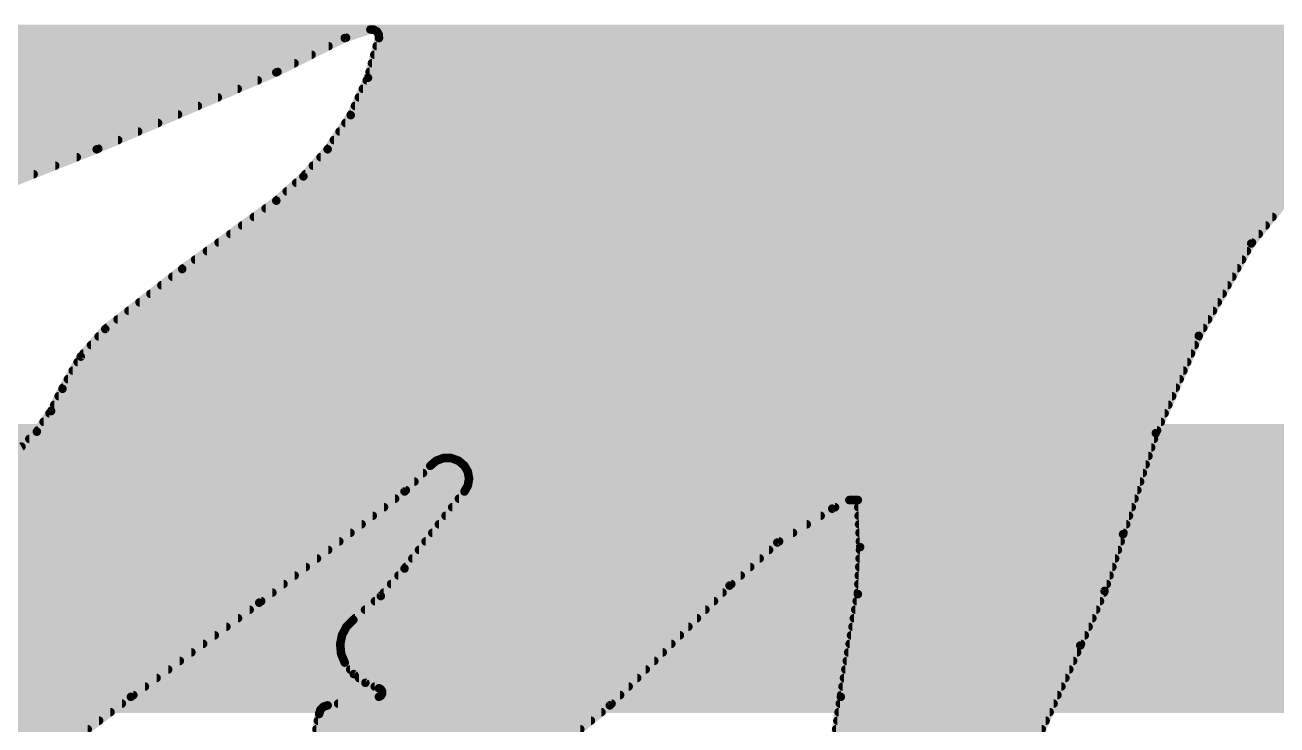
# Model space of a CAD drawing. Extents: x 4 to 288, y -28 to 191.
# Drawn here: x 73.886 to 77.406, y 139.895 to 141.863 of the extents above; entities that cross this region are included whole.
import ezdxf

# ---------------------------------------------------------------- set-up
doc = ezdxf.new("R2010")
doc.units = 0
doc.header["$MEASUREMENT"] = 0
for name, color, linetype in [('16', 175, 'CONTINUOUS'), ('20', 7, 'CONTINUOUS'), ('21', 2, 'CONTINUOUS')]:
    doc.layers.add(name, color=color, linetype=linetype)

msp = doc.modelspace()

# ---------------------------------------------------------------- linework, layer by layer
at = {"layer": '16', "const_width": 0.8128}
msp.add_lwpolyline([(86.9556, 140.335), (71.755, 140.335)], dxfattribs=at)
at = {"layer": '20', "const_width": 0.0254}
msp.add_lwpolyline([(71.1264, 186.0347, 2.9429), (202.1142, 186.0347)], format="xyb", dxfattribs=at)
at = {"layer": '21', "const_width": 0.024}
for points in [[(77.8065, 141.8511), (73.381, 141.8511)], [(74.7882, 141.8271), (73.3501, 141.8271)], [(74.7846, 141.8259), (74.5922, 141.7295)], [(74.8568, 141.8499), (74.7846, 141.8259)], [(74.8499, 141.7143), (74.8808, 141.8259)], [(74.8666, 141.8493), (74.8568, 141.8499)], [(74.8751, 141.8442), (74.8666, 141.8493)], [(74.8802, 141.8357), (74.8751, 141.8442)], [(74.8808, 141.8259), (74.8802, 141.8357)], [(77.7896, 141.8271), (74.8807, 141.8271)], [(74.7391, 141.8031), (73.3192, 141.8031)], [(77.7727, 141.8031), (74.8745, 141.8031)], [(74.6433, 141.7551), (73.2475, 141.7551)], [(74.6912, 141.7791), (73.2835, 141.7791)], [(77.7389, 141.7551), (74.8612, 141.7551)], [(77.7558, 141.7791), (74.8678, 141.7791)], [(74.5954, 141.7311), (73.2115, 141.7311)], [(74.5922, 141.7295), (74.0873, 141.5133)], [(74.8014, 141.6092), (74.8499, 141.7143)], [(77.722, 141.7311), (74.8546, 141.7311)], [(74.4838, 141.6831), (73.1396, 141.6831)], [(74.5399, 141.7071), (73.1755, 141.7071)], [(77.6882, 141.6831), (74.8355, 141.6831)], [(77.7051, 141.7071), (74.8466, 141.7071)], [(74.4278, 141.6591), (73.1036, 141.6591)], [(77.6713, 141.6591), (74.8244, 141.6591)], [(74.3157, 141.6111), (73.0283, 141.6111)], [(74.3717, 141.6351), (73.066, 141.6351)], [(74.7366, 141.5133), (74.8014, 141.6092)], [(77.6348, 141.6111), (74.8023, 141.6111)], [(77.6531, 141.6351), (74.8134, 141.6351)], [(74.2596, 141.5871), (72.9906, 141.5871)], [(77.6166, 141.5871), (74.7865, 141.5871)], [(74.1475, 141.5391), (72.9261, 141.5391)], [(74.2036, 141.5631), (72.9552, 141.5631)], [(77.58, 141.5391), (74.754, 141.5391)], [(77.5983, 141.5631), (74.7702, 141.5631)], [(74.0915, 141.5151), (72.897, 141.5151)], [(74.0873, 141.5133), (73.7565, 141.3825)], [(74.6683, 141.4371), (74.7366, 141.5133)], [(77.5617, 141.5151), (74.7378, 141.5151)], [(73.9705, 141.4671), (72.8389, 141.4671)], [(74.0311, 141.4911), (72.868, 141.4911)], [(77.5191, 141.4671), (74.6952, 141.4671)], [(77.5409, 141.4911), (74.7167, 141.4911)], [(73.9098, 141.4431), (72.8107, 141.4431)], [(74.5922, 141.3689), (74.6683, 141.4371)], [(77.4973, 141.4431), (74.6737, 141.4431)], [(77.4537, 141.3951), (74.6214, 141.3951)], [(77.4755, 141.4191), (74.6482, 141.4191)], [(74.3276, 141.1766), (74.5922, 141.3689)], [(77.4319, 141.3711), (74.5946, 141.3711)], [(77.4299, 141.3689), (77.3336, 141.2487)], [(77.3932, 141.3231), (74.5292, 141.3231)], [(77.4124, 141.3471), (74.5622, 141.3471)], [(77.374, 141.2991), (74.4961, 141.2991)], [(77.3547, 141.2751), (74.4631, 141.2751)], [(77.3213, 141.2271), (74.3971, 141.2271)], [(77.3355, 141.2511), (74.4301, 141.2511)], [(77.3336, 141.2487), (77.1859, 140.9888)], [(77.3077, 141.2031), (74.364, 141.2031)], [(74.1113, 141.0082), (74.3276, 141.1766)], [(77.2804, 141.1551), (74.3, 141.1551)], [(77.294, 141.1791), (74.331, 141.1791)], [(77.2668, 141.1311), (74.2691, 141.1311)], [(77.2395, 141.0831), (74.2075, 141.0831)], [(77.2531, 141.1071), (74.2383, 141.1071)], [(77.2258, 141.0591), (74.1767, 141.0591)], [(74.0423, 140.9304), (74.1113, 141.0082)], [(77.1986, 141.0111), (74.115, 141.0111)], [(77.2122, 141.0351), (74.1458, 141.0351)], [(77.1852, 140.9871), (74.0925, 140.9871)], [(77.1859, 140.9888), (77.0653, 140.7154)], [(77.164, 140.9391), (74.0499, 140.9391)], [(77.1746, 140.9631), (74.0712, 140.9631)], [(73.991, 140.84), (74.0423, 140.9304)], [(77.1534, 140.9151), (74.0336, 140.9151)], [(77.1322, 140.8671), (74.0063, 140.8671)], [(77.1428, 140.8911), (74.0199, 140.8911)], [(73.9588, 140.7775), (73.991, 140.84)], [(77.1216, 140.8431), (73.9927, 140.8431)], [(77.1005, 140.7951), (73.9679, 140.7951)], [(77.111, 140.8191), (73.9802, 140.8191)], [(73.9189, 140.7197), (73.9588, 140.7775)], [(77.0899, 140.7711), (73.9544, 140.7711)], [(77.0793, 140.7471), (73.9378, 140.7471)], [(73.8754, 140.6774), (73.9189, 140.7197)], [(77.06, 140.6991), (73.8977, 140.6991)], [(77.0687, 140.7231), (73.9212, 140.7231)], [(77.0653, 140.7154), (76.973, 140.4313)], [(73.8227, 140.6475), (73.8754, 140.6774)], [(77.0522, 140.6751), (73.8714, 140.6751)], [(75.0293, 140.6271), (73.7841, 140.6271)], [(77.0444, 140.6511), (73.829, 140.6511)], [(75.0251, 140.6235), (74.9528, 140.5514)], [(75.0417, 140.6377), (75.0251, 140.6235)], [(75.0622, 140.6453), (75.0417, 140.6377)], [(75.0841, 140.6453), (75.0622, 140.6453)], [(75.1047, 140.6377), (75.0841, 140.6453)], [(75.1213, 140.6235), (75.1047, 140.6377)], [(77.0366, 140.6271), (75.1171, 140.6271)], [(75.1308, 140.6065), (75.1213, 140.6235)], [(75.0046, 140.6031), (73.7548, 140.6031)], [(75.1341, 140.5874), (75.1308, 140.6065)], [(75.1308, 140.5683), (75.1341, 140.5874)], [(77.0288, 140.6031), (75.1314, 140.6031)], [(74.9565, 140.5551), (73.7061, 140.5551)], [(74.9806, 140.5791), (73.73, 140.5791)], [(74.9528, 140.5514), (74.5441, 140.2388)], [(74.9528, 140.3349), (75.1213, 140.5514)], [(75.1213, 140.5514), (75.1308, 140.5683)], [(77.0132, 140.5551), (75.1234, 140.5551)], [(77.021, 140.5791), (75.1327, 140.5791)], [(74.9262, 140.5311), (73.6821, 140.5311)], [(77.0054, 140.5311), (75.1055, 140.5311)], [(76.2035, 140.5273), (76.1552, 140.5031)], [(76.2275, 140.5273), (76.2035, 140.5273)], [(76.2337, 140.395), (76.2275, 140.5273)], [(74.8635, 140.4831), (73.6343, 140.4831)], [(74.8949, 140.5071), (73.6582, 140.5071)], [(76.1228, 140.4831), (75.0681, 140.4831)], [(76.1632, 140.5071), (75.0868, 140.5071)], [(76.1552, 140.5031), (76.0011, 140.408)], [(76.9976, 140.5071), (76.2284, 140.5071)], [(76.9898, 140.4831), (76.2296, 140.4831)], [(74.8321, 140.4591), (73.6141, 140.4591)], [(76.0838, 140.4591), (75.0494, 140.4591)], [(76.982, 140.4591), (76.2307, 140.4591)], [(74.7693, 140.4111), (73.5893, 140.4111)], [(74.8007, 140.4351), (73.5995, 140.4351)], [(76.006, 140.4111), (75.0121, 140.4111)], [(76.0449, 140.4351), (75.0308, 140.4351)], [(76.0011, 140.408), (75.8666, 140.2868)], [(76.9742, 140.4351), (76.2318, 140.4351)], [(76.9664, 140.4111), (76.2329, 140.4111)], [(76.973, 140.4313), (76.921, 140.2717)], [(74.738, 140.3871), (73.5832, 140.3871)], [(75.9778, 140.3871), (74.9934, 140.3871)], [(76.2275, 140.2628), (76.2337, 140.395)], [(76.9586, 140.3871), (76.2333, 140.3871)], [(74.6752, 140.3391), (73.5705, 140.3391)], [(74.7066, 140.3631), (73.5769, 140.3631)], [(75.9246, 140.3391), (74.956, 140.3391)], [(75.9512, 140.3631), (74.9747, 140.3631)], [(76.9429, 140.3391), (76.2311, 140.3391)], [(76.9507, 140.3631), (76.2322, 140.3631)], [(74.6438, 140.3151), (73.5628, 140.3151)], [(74.886, 140.2574), (74.9528, 140.3349)], [(75.898, 140.3151), (74.9357, 140.3151)], [(76.9351, 140.3151), (76.2299, 140.3151)], [(74.5811, 140.2671), (73.5365, 140.2671)], [(74.6125, 140.2911), (73.5496, 140.2911)], [(75.8469, 140.2671), (74.8943, 140.2671)], [(75.8714, 140.2911), (74.915, 140.2911)], [(75.8666, 140.2868), (75.53, 139.9502)], [(76.9189, 140.2671), (76.2277, 140.2671)], [(76.9273, 140.2911), (76.2288, 140.2911)], [(76.921, 140.2717), (76.8528, 140.1185)], [(74.5497, 140.2431), (73.5185, 140.2431)], [(74.5441, 140.2388), (74.1834, 139.9742)], [(74.8087, 140.1907), (74.886, 140.2574)], [(75.8229, 140.2431), (74.8694, 140.2431)], [(76.1795, 139.9742), (76.2275, 140.2628)], [(76.9082, 140.2431), (76.2242, 140.2431)], [(74.5172, 140.2191), (73.4993, 140.2191)], [(75.7989, 140.2191), (74.8416, 140.2191)], [(76.8975, 140.2191), (76.2202, 140.2191)], [(74.4518, 140.1711), (73.461, 140.1711)], [(74.4845, 140.1951), (73.4802, 140.1951)], [(74.7771, 140.1481), (74.7897, 140.1717)], [(75.7509, 140.1711), (74.7894, 140.1711)], [(74.7897, 140.1717), (74.8087, 140.1907)], [(75.7749, 140.1951), (74.8138, 140.1951)], [(76.8762, 140.1711), (76.2122, 140.1711)], [(76.8869, 140.1951), (76.2162, 140.1951)], [(74.4191, 140.1471), (73.4414, 140.1471)], [(74.7718, 140.1218), (74.7771, 140.1481)], [(75.7269, 140.1471), (74.7769, 140.1471)], [(76.8655, 140.1471), (76.2082, 140.1471)], [(74.3536, 140.0991), (73.3939, 140.0991)], [(74.3864, 140.1231), (73.4177, 140.1231)], [(74.7744, 140.0951), (74.7718, 140.1218)], [(75.7029, 140.1231), (74.7721, 140.1231)], [(75.6789, 140.0991), (74.774, 140.0991)], [(74.7846, 140.0704), (74.7744, 140.0951)], [(76.8439, 140.0991), (76.2002, 140.0991)], [(76.8548, 140.1231), (76.2042, 140.1231)], [(76.8528, 140.1185), (76.4438, 139.2287)], [(74.3209, 140.0751), (73.3702, 140.0751)], [(75.6549, 140.0751), (74.7826, 140.0751)], [(74.8099, 140.0381), (74.7846, 140.0704)], [(76.8328, 140.0751), (76.1963, 140.0751)], [(74.2555, 140.0271), (73.3066, 140.0271)], [(74.2882, 140.0511), (73.3464, 140.0511)], [(75.6309, 140.0511), (74.7998, 140.0511)], [(74.8427, 140.0136), (74.8099, 140.0381)], [(75.6069, 140.0271), (74.8247, 140.0271)], [(76.8108, 140.0271), (76.1883, 140.0271)], [(76.8218, 140.0511), (76.1923, 140.0511)], [(74.2228, 140.0031), (73.2462, 140.0031)], [(74.8808, 139.9983), (74.8427, 140.0136)], [(75.5829, 140.0031), (74.8689, 140.0031)], [(74.8864, 139.9951), (74.8808, 139.9983)], [(74.8897, 139.9894), (74.8864, 139.9951)], [(74.8897, 139.983), (74.8897, 139.9894)], [(76.7997, 140.0031), (76.1843, 140.0031)], [(74.1579, 139.9551), (73.227, 139.9551)], [(74.1901, 139.9791), (73.2437, 139.9791)], [(74.1834, 139.9742), (73.7024, 139.6133)], [(74.7249, 139.9463), (74.7366, 139.9502)], [(74.7366, 139.9502), (74.8808, 139.9742)], [(75.5349, 139.9551), (74.766, 139.9551)], [(74.8808, 139.9742), (74.8864, 139.9774)], [(74.8864, 139.9774), (74.8897, 139.983)], [(75.5589, 139.9791), (74.8874, 139.9791)], [(75.53, 139.9502), (75.4155, 139.8578)], [(76.1552, 139.8058), (76.1795, 139.9742)], [(76.7777, 139.9551), (76.1767, 139.9551)], [(76.7887, 139.9791), (76.1803, 139.9791)], [(74.1259, 139.9311), (73.197, 139.9311)], [(74.7007, 139.8576), (74.7125, 139.9259)], [(74.7125, 139.9259), (74.7162, 139.9376)], [(75.5063, 139.9311), (74.7141, 139.9311)], [(74.7162, 139.9376), (74.7249, 139.9463)], [(76.7666, 139.9311), (76.1733, 139.9311)], [(74.062, 139.8831), (73.1427, 139.8831)], [(74.094, 139.9071), (73.1662, 139.9071)], [(75.4468, 139.8831), (74.7051, 139.8831)], [(75.4766, 139.9071), (74.7092, 139.9071)], [(76.7446, 139.8831), (76.1663, 139.8831)], [(76.7556, 139.9071), (76.1698, 139.9071)]]:
    msp.add_lwpolyline(points, dxfattribs=at)
at = {"layer": '21', "const_width": 0.012}
for points in [[(74.7827, 141.8315, 1), (74.7865, 141.8202)], [(74.7873, 141.8205, 1), (74.7819, 141.8312)], [(74.7882, 141.8211, 1), (74.7882, 141.8331)], [(74.8571, 141.8558, 1), (74.8564, 141.8439)], [(74.8587, 141.8442, 1), (74.8549, 141.8555)], [(74.8697, 141.8544, 1), (74.8635, 141.8442)], [(74.8663, 141.8433, 1), (74.867, 141.8553)], [(74.8803, 141.8473, 1), (74.87, 141.8411)], [(74.872, 141.839, 1), (74.8782, 141.8493)], [(74.8862, 141.8361, 1), (74.8742, 141.8354)], [(74.8807, 141.8331, 1), (74.8807, 141.8211)], [(74.8748, 141.8255, 1), (74.8868, 141.8262)], [(74.8866, 141.8243, 1), (74.875, 141.8275)], [(74.8751, 141.8326, 1), (74.8854, 141.8388)], [(74.7391, 141.7971, 1), (74.7391, 141.8091)], [(74.8745, 141.8091, 1), (74.8745, 141.7971)], [(74.6433, 141.7491, 1), (74.6433, 141.7611)], [(74.6912, 141.7731, 1), (74.6912, 141.7851)], [(74.8612, 141.7611, 1), (74.8612, 141.7491)], [(74.8678, 141.7851, 1), (74.8678, 141.7731)], [(74.5895, 141.7348, 1), (74.5949, 141.7241)], [(74.5945, 141.7239, 1), (74.5898, 141.735)], [(74.5954, 141.7251, 1), (74.5954, 141.7371)], [(74.8441, 141.7159, 1), (74.8557, 141.7127)], [(74.8554, 141.7118, 1), (74.8445, 141.7168)], [(74.8546, 141.7371, 1), (74.8546, 141.7251)], [(74.4838, 141.6771, 1), (74.4838, 141.6891)], [(74.5399, 141.7011, 1), (74.5399, 141.7131)], [(74.8355, 141.6891, 1), (74.8355, 141.6771)], [(74.8466, 141.7131, 1), (74.8466, 141.7011)], [(74.4278, 141.6531, 1), (74.4278, 141.6651)], [(74.8244, 141.6651, 1), (74.8244, 141.6531)], [(74.3157, 141.6051, 1), (74.3157, 141.6171)], [(74.3717, 141.6291, 1), (74.3717, 141.6411)], [(74.796, 141.6117, 1), (74.8069, 141.6066)], [(74.8023, 141.6171, 1), (74.8023, 141.6051)], [(74.8064, 141.6058, 1), (74.7964, 141.6125)], [(74.8134, 141.6411, 1), (74.8134, 141.6291)], [(74.2596, 141.5811, 1), (74.2596, 141.5931)], [(74.7865, 141.5931, 1), (74.7865, 141.5811)], [(74.1475, 141.5331, 1), (74.1475, 141.5451)], [(74.2036, 141.5571, 1), (74.2036, 141.5691)], [(74.754, 141.5451, 1), (74.754, 141.5331)], [(74.7702, 141.5691, 1), (74.7702, 141.5571)], [(74.0849, 141.5188, 1), (74.0896, 141.5077)], [(74.0895, 141.5077, 1), (74.0851, 141.5188)], [(74.0915, 141.5091, 1), (74.0915, 141.5211)], [(74.7316, 141.5166, 1), (74.7415, 141.5099)], [(74.7378, 141.5211, 1), (74.7378, 141.5091)], [(74.741, 141.5092, 1), (74.7321, 141.5173)], [(73.9705, 141.4611, 1), (73.9705, 141.4731)], [(74.0311, 141.4851, 1), (74.0311, 141.4971)], [(74.6952, 141.4731, 1), (74.6952, 141.4611)], [(74.7167, 141.4971, 1), (74.7167, 141.4851)], [(73.9098, 141.4371, 1), (73.9098, 141.4491)], [(74.6639, 141.4411, 1), (74.6728, 141.4331)], [(74.6723, 141.4326, 1), (74.6643, 141.4416)], [(74.6737, 141.4491, 1), (74.6737, 141.4371)], [(74.6214, 141.4011, 1), (74.6214, 141.3891)], [(74.6482, 141.4251, 1), (74.6482, 141.4131)], [(74.5882, 141.3733, 1), (74.5962, 141.3644)], [(74.5946, 141.3771, 1), (74.5946, 141.3651)], [(74.5957, 141.364, 1), (74.5887, 141.3737)], [(74.5292, 141.3291, 1), (74.5292, 141.3171)], [(74.5622, 141.3531, 1), (74.5622, 141.3411)], [(77.3932, 141.3171, 1), (77.3932, 141.3291)], [(74.4961, 141.3051, 1), (74.4961, 141.2931)], [(77.374, 141.2931, 1), (77.374, 141.3051)], [(74.4631, 141.2811, 1), (74.4631, 141.2691)], [(77.3547, 141.2691, 1), (77.3547, 141.2811)], [(74.3971, 141.2331, 1), (74.3971, 141.2211)], [(74.4301, 141.2571, 1), (74.4301, 141.2451)], [(77.3213, 141.2211, 1), (77.3213, 141.2331)], [(77.3289, 141.2524, 1), (77.3383, 141.2449)], [(77.3388, 141.2457, 1), (77.3284, 141.2516)], [(77.3355, 141.2451, 1), (77.3355, 141.2571)], [(74.364, 141.2091, 1), (74.364, 141.1971)], [(77.3077, 141.1971, 1), (77.3077, 141.2091)], [(74.3, 141.1611, 1), (74.3, 141.1491)], [(74.3241, 141.1814, 1), (74.3311, 141.1717)], [(74.3313, 141.1718, 1), (74.3239, 141.1813)], [(74.331, 141.1851, 1), (74.331, 141.1731)], [(77.2804, 141.1491, 1), (77.2804, 141.1611)], [(77.294, 141.1731, 1), (77.294, 141.1851)], [(74.2691, 141.1371, 1), (74.2691, 141.1251)], [(77.2668, 141.1251, 1), (77.2668, 141.1371)], [(74.2075, 141.0891, 1), (74.2075, 141.0771)], [(74.2383, 141.1131, 1), (74.2383, 141.1011)], [(77.2395, 141.0771, 1), (77.2395, 141.0891)], [(77.2531, 141.1011, 1), (77.2531, 141.1131)], [(74.1767, 141.0651, 1), (74.1767, 141.0531)], [(77.2258, 141.0531, 1), (77.2258, 141.0651)], [(74.1076, 141.0129, 1), (74.115, 141.0034)], [(74.1158, 141.0042, 1), (74.1068, 141.0121)], [(74.115, 141.0171, 1), (74.115, 141.0051)], [(74.1458, 141.0411, 1), (74.1458, 141.0291)], [(77.1986, 141.0051, 1), (77.1986, 141.0171)], [(77.2122, 141.0291, 1), (77.2122, 141.0411)], [(74.0925, 140.9931, 1), (74.0925, 140.9811)], [(77.1807, 140.9918, 1), (77.1912, 140.9859)], [(77.1914, 140.9864, 1), (77.1805, 140.9913)], [(77.1852, 140.9811, 1), (77.1852, 140.9931)], [(74.0499, 140.9451, 1), (74.0499, 140.9331)], [(74.0712, 140.9691, 1), (74.0712, 140.9571)], [(77.164, 140.9331, 1), (77.164, 140.9451)], [(77.1746, 140.9571, 1), (77.1746, 140.9691)], [(74.0336, 140.9211, 1), (74.0336, 140.9091)], [(74.0378, 140.9344, 1), (74.0467, 140.9264)], [(74.0475, 140.9274, 1), (74.037, 140.9334)], [(77.1534, 140.9091, 1), (77.1534, 140.9211)], [(74.0063, 140.8731, 1), (74.0063, 140.8611)], [(74.0199, 140.8971, 1), (74.0199, 140.8851)], [(77.1322, 140.8611, 1), (77.1322, 140.8731)], [(77.1428, 140.8851, 1), (77.1428, 140.8971)], [(73.9858, 140.8429, 1), (73.9962, 140.837)], [(73.9963, 140.8372, 1), (73.9856, 140.8427)], [(73.9927, 140.8491, 1), (73.9927, 140.8371)], [(77.1216, 140.8371, 1), (77.1216, 140.8491)], [(73.9679, 140.8011, 1), (73.9679, 140.7891)], [(73.9802, 140.8251, 1), (73.9802, 140.8131)], [(77.1005, 140.7891, 1), (77.1005, 140.8011)], [(77.111, 140.8131, 1), (77.111, 140.8251)], [(73.9544, 140.7771, 1), (73.9544, 140.7651)], [(73.9535, 140.7802, 1), (73.9642, 140.7747)], [(73.9638, 140.774, 1), (73.9539, 140.7809)], [(77.0899, 140.7651, 1), (77.0899, 140.7771)], [(73.9378, 140.7531, 1), (73.9378, 140.7411)], [(77.0793, 140.7411, 1), (77.0793, 140.7531)], [(73.8977, 140.7051, 1), (73.8977, 140.6931)], [(73.9139, 140.7231, 1), (73.9238, 140.7162)], [(73.9231, 140.7154, 1), (73.9147, 140.724)], [(73.9212, 140.7291, 1), (73.9212, 140.7171)], [(77.0598, 140.7179, 1), (77.0708, 140.713)], [(77.071, 140.7136, 1), (77.0596, 140.7173)], [(77.06, 140.6931, 1), (77.06, 140.7051)], [(77.0687, 140.7171, 1), (77.0687, 140.7291)], [(73.8784, 140.6721, 1), (73.8725, 140.6826)], [(77.0522, 140.6691, 1), (77.0522, 140.6811)], [(75.0212, 140.628, 1), (75.029, 140.6189)], [(75.0293, 140.6192, 1), (75.0208, 140.6277)], [(75.0293, 140.6211, 1), (75.0293, 140.6331)], [(75.0396, 140.6433, 1), (75.0438, 140.6321)], [(75.0456, 140.6332, 1), (75.0378, 140.6423)], [(75.0622, 140.6513, 1), (75.0622, 140.6393)], [(75.0643, 140.6397, 1), (75.0601, 140.651)], [(75.0862, 140.651, 1), (75.082, 140.6397)], [(75.0841, 140.6393, 1), (75.0841, 140.6513)], [(75.1086, 140.6423, 1), (75.1008, 140.6332)], [(75.1026, 140.6321, 1), (75.1068, 140.6433)], [(75.1171, 140.6331, 1), (75.1171, 140.6211)], [(75.1265, 140.6264, 1), (75.116, 140.6205)], [(75.1174, 140.6189, 1), (75.1252, 140.628)], [(77.0366, 140.6211, 1), (77.0366, 140.6331)], [(77.0444, 140.6451, 1), (77.0444, 140.6571)], [(75.0046, 140.5971, 1), (75.0046, 140.6091)], [(75.1367, 140.6076, 1), (75.1249, 140.6055)], [(75.1314, 140.6091, 1), (75.1314, 140.5971)], [(75.1256, 140.6036, 1), (75.136, 140.6095)], [(75.14, 140.5864, 1), (75.1282, 140.5884)], [(77.0288, 140.5971, 1), (77.0288, 140.6091)], [(74.9485, 140.5556, 1), (74.957, 140.5471)], [(74.9564, 140.5466, 1), (74.9491, 140.5561)], [(74.9565, 140.5491, 1), (74.9565, 140.5611)], [(74.9806, 140.5731, 1), (74.9806, 140.5851)], [(75.116, 140.5543, 1), (75.1265, 140.5484)], [(75.126, 140.5477, 1), (75.1165, 140.555)], [(75.1234, 140.5611, 1), (75.1234, 140.5491)], [(75.1249, 140.5693, 1), (75.1367, 140.5673)], [(75.136, 140.5653, 1), (75.1256, 140.5712)], [(75.1327, 140.5851, 1), (75.1327, 140.5731)], [(75.1282, 140.5864, 1), (75.14, 140.5884)], [(77.0132, 140.5491, 1), (77.0132, 140.5611)], [(77.021, 140.5731, 1), (77.021, 140.5851)], [(74.9262, 140.5251, 1), (74.9262, 140.5371)], [(75.1055, 140.5371, 1), (75.1055, 140.5251)], [(76.2035, 140.5333, 1), (76.2035, 140.5213)], [(76.2062, 140.5219, 1), (76.2008, 140.5326)], [(76.2335, 140.5275, 1), (76.2215, 140.527)], [(76.2275, 140.5213, 1), (76.2275, 140.5333)], [(77.0054, 140.5251, 1), (77.0054, 140.5371)], [(74.8635, 140.4771, 1), (74.8635, 140.4891)], [(74.8949, 140.5011, 1), (74.8949, 140.5131)], [(75.0681, 140.4891, 1), (75.0681, 140.4771)], [(75.0868, 140.5131, 1), (75.0868, 140.5011)], [(76.1228, 140.4771, 1), (76.1228, 140.4891)], [(76.1525, 140.5084, 1), (76.1579, 140.4977)], [(76.1583, 140.4979, 1), (76.152, 140.5082)], [(76.1632, 140.5011, 1), (76.1632, 140.5131)], [(76.2284, 140.5131, 1), (76.2284, 140.5011)], [(76.2296, 140.4891, 1), (76.2296, 140.4771)], [(76.9898, 140.4771, 1), (76.9898, 140.4891)], [(76.9976, 140.5011, 1), (76.9976, 140.5131)], [(74.8321, 140.4531, 1), (74.8321, 140.4651)], [(75.0494, 140.4651, 1), (75.0494, 140.4531)], [(76.0838, 140.4531, 1), (76.0838, 140.4651)], [(76.2307, 140.4651, 1), (76.2307, 140.4531)], [(76.982, 140.4531, 1), (76.982, 140.4651)], [(74.7693, 140.4051, 1), (74.7693, 140.4171)], [(74.8007, 140.4291, 1), (74.8007, 140.4411)], [(75.0121, 140.4171, 1), (75.0121, 140.4051)], [(75.0308, 140.4411, 1), (75.0308, 140.4291)], [(75.9979, 140.4131, 1), (76.0042, 140.4029)], [(76.0051, 140.4035, 1), (75.9971, 140.4125)], [(76.006, 140.4051, 1), (76.006, 140.4171)], [(76.0449, 140.4291, 1), (76.0449, 140.4411)], [(76.2318, 140.4411, 1), (76.2318, 140.4291)], [(76.2329, 140.4171, 1), (76.2329, 140.4051)], [(76.9664, 140.4051, 1), (76.9664, 140.4171)], [(76.9673, 140.4331, 1), (76.9787, 140.4294)], [(76.9787, 140.4294, 1), (76.9673, 140.4331)], [(76.9742, 140.4291, 1), (76.9742, 140.4411)], [(74.738, 140.3811, 1), (74.738, 140.3931)], [(74.9934, 140.3931, 1), (74.9934, 140.3811)], [(75.9778, 140.3811, 1), (75.9778, 140.3931)], [(76.2333, 140.3931, 1), (76.2333, 140.3811)], [(76.2397, 140.3947, 1), (76.2277, 140.3953)], [(76.2277, 140.3947, 1), (76.2397, 140.3953)], [(76.9586, 140.3811, 1), (76.9586, 140.3931)], [(74.6752, 140.3331, 1), (74.6752, 140.3451)], [(74.7066, 140.3571, 1), (74.7066, 140.3691)], [(74.956, 140.3451, 1), (74.956, 140.3331)], [(74.9747, 140.3691, 1), (74.9747, 140.3571)], [(75.9246, 140.3331, 1), (75.9246, 140.3451)], [(75.9512, 140.3571, 1), (75.9512, 140.3691)], [(76.2311, 140.3451, 1), (76.2311, 140.3331)], [(76.2322, 140.3691, 1), (76.2322, 140.3571)], [(76.9429, 140.3331, 1), (76.9429, 140.3451)], [(76.9507, 140.3571, 1), (76.9507, 140.3691)], [(74.6438, 140.3091, 1), (74.6438, 140.3211)], [(74.9357, 140.3211, 1), (74.9357, 140.3091)], [(74.948, 140.3385, 1), (74.9575, 140.3312)], [(74.9573, 140.3309, 1), (74.9482, 140.3388)], [(75.898, 140.3091, 1), (75.898, 140.3211)], [(76.2299, 140.3211, 1), (76.2299, 140.3091)], [(76.9351, 140.3091, 1), (76.9351, 140.3211)], [(74.5811, 140.2611, 1), (74.5811, 140.2731)], [(74.6125, 140.2851, 1), (74.6125, 140.2971)], [(74.8943, 140.2731, 1), (74.8943, 140.2611)], [(74.915, 140.2971, 1), (74.915, 140.2851)], [(75.8469, 140.2611, 1), (75.8469, 140.2731)], [(75.8626, 140.2912, 1), (75.8706, 140.2823)], [(75.8708, 140.2825, 1), (75.8623, 140.291)], [(75.8714, 140.2851, 1), (75.8714, 140.2971)], [(76.2277, 140.2731, 1), (76.2277, 140.2611)], [(76.2288, 140.2971, 1), (76.2288, 140.2851)], [(76.9153, 140.2736, 1), (76.9267, 140.2699)], [(76.9265, 140.2693, 1), (76.9155, 140.2742)], [(76.9189, 140.2611, 1), (76.9189, 140.2731)], [(76.9273, 140.2851, 1), (76.9273, 140.2971)], [(74.5404, 140.2435, 1), (74.5477, 140.234)], [(74.5476, 140.2339, 1), (74.5405, 140.2436)], [(74.5497, 140.2371, 1), (74.5497, 140.2491)], [(74.8694, 140.2491, 1), (74.8694, 140.2371)], [(74.8815, 140.2614, 1), (74.8906, 140.2535)], [(74.89, 140.2529, 1), (74.8821, 140.262)], [(75.8229, 140.2371, 1), (75.8229, 140.2491)], [(76.2242, 140.2491, 1), (76.2242, 140.2371)], [(76.2215, 140.263, 1), (76.2335, 140.2625)], [(76.2334, 140.2618, 1), (76.2216, 140.2637)], [(76.9082, 140.2371, 1), (76.9082, 140.2491)], [(74.5172, 140.2131, 1), (74.5172, 140.2251)], [(74.8416, 140.2251, 1), (74.8416, 140.2131)], [(75.7989, 140.2131, 1), (75.7989, 140.2251)], [(76.2202, 140.2251, 1), (76.2202, 140.2131)], [(76.8975, 140.2131, 1), (76.8975, 140.2251)], [(74.4518, 140.1651, 1), (74.4518, 140.1771)], [(74.4845, 140.1891, 1), (74.4845, 140.2011)], [(74.7894, 140.1771, 1), (74.7894, 140.1651)], [(74.7855, 140.176, 1), (74.794, 140.1675)], [(74.795, 140.1689, 1), (74.7844, 140.1745)], [(74.8048, 140.1952, 1), (74.8126, 140.1861)], [(74.8129, 140.1864, 1), (74.8044, 140.1949)], [(74.8138, 140.2011, 1), (74.8138, 140.1891)], [(75.7509, 140.1651, 1), (75.7509, 140.1771)], [(75.7749, 140.1891, 1), (75.7749, 140.2011)], [(76.2122, 140.1771, 1), (76.2122, 140.1651)], [(76.2162, 140.2011, 1), (76.2162, 140.1891)], [(76.8762, 140.1651, 1), (76.8762, 140.1771)], [(76.8869, 140.1891, 1), (76.8869, 140.2011)], [(74.4191, 140.1411, 1), (74.4191, 140.1531)], [(74.7769, 140.1531, 1), (74.7769, 140.1411)], [(74.7718, 140.1509, 1), (74.7824, 140.1453)], [(74.783, 140.1469, 1), (74.7712, 140.1493)], [(75.7269, 140.1411, 1), (75.7269, 140.1531)], [(76.2082, 140.1531, 1), (76.2082, 140.1411)], [(76.8655, 140.1411, 1), (76.8655, 140.1531)], [(74.3536, 140.0931, 1), (74.3536, 140.1051)], [(74.3864, 140.1171, 1), (74.3864, 140.1291)], [(74.7778, 140.1224, 1), (74.7658, 140.1212)], [(74.7659, 140.123, 1), (74.7777, 140.1206)], [(74.7721, 140.1291, 1), (74.7721, 140.1171)], [(74.774, 140.1051, 1), (74.774, 140.0931)], [(74.7799, 140.0974, 1), (74.7688, 140.0929)], [(75.6789, 140.0931, 1), (75.6789, 140.1051)], [(75.7029, 140.1171, 1), (75.7029, 140.1291)], [(76.2002, 140.1051, 1), (76.2002, 140.0931)], [(76.2042, 140.1291, 1), (76.2042, 140.1171)], [(76.8439, 140.0931, 1), (76.8439, 140.1051)], [(76.8473, 140.1209, 1), (76.8583, 140.116)], [(76.8582, 140.1159, 1), (76.8473, 140.121)], [(76.8548, 140.1171, 1), (76.8548, 140.1291)], [(74.3209, 140.0691, 1), (74.3209, 140.0811)], [(74.7684, 140.0946, 1), (74.7804, 140.0957)], [(74.7826, 140.0811, 1), (74.7826, 140.0691)], [(74.7893, 140.0741, 1), (74.7799, 140.0666)], [(74.779, 140.0681, 1), (74.7901, 140.0726)], [(75.6549, 140.0691, 1), (75.6549, 140.0811)], [(76.1963, 140.0811, 1), (76.1963, 140.0691)], [(76.8328, 140.0691, 1), (76.8328, 140.0811)], [(74.2555, 140.0211, 1), (74.2555, 140.0331)], [(74.2882, 140.0451, 1), (74.2882, 140.0571)], [(74.7998, 140.0571, 1), (74.7998, 140.0451)], [(74.8135, 140.0429, 1), (74.8063, 140.0333)], [(74.8052, 140.0344, 1), (74.8147, 140.0419)], [(74.8247, 140.0331, 1), (74.8247, 140.0211)], [(75.6069, 140.0211, 1), (75.6069, 140.0331)], [(75.6309, 140.0451, 1), (75.6309, 140.0571)], [(76.1883, 140.0331, 1), (76.1883, 140.0211)], [(76.1923, 140.0571, 1), (76.1923, 140.0451)], [(76.8108, 140.0211, 1), (76.8108, 140.0331)], [(76.8218, 140.0451, 1), (76.8218, 140.0571)], [(74.2228, 139.9971, 1), (74.2228, 140.0091)], [(74.845, 140.0191, 1), (74.8405, 140.008)], [(74.8391, 140.0088, 1), (74.8463, 140.0184)], [(74.8689, 140.0091, 1), (74.8689, 139.9971)], [(74.8837, 140.0035, 1), (74.8778, 139.993)], [(74.8785, 139.9927, 1), (74.883, 140.0038)], [(74.8916, 139.9981, 1), (74.8812, 139.992)], [(74.8835, 139.9898, 1), (74.8894, 140.0003)], [(74.8957, 139.9894, 1), (74.8837, 139.9894)], [(74.8845, 139.9864, 1), (74.8949, 139.9925)], [(75.5829, 139.9971, 1), (75.5829, 140.0091)], [(76.1843, 140.0091, 1), (76.1843, 139.9971)], [(76.7997, 139.9971, 1), (76.7997, 140.0091)], [(74.1579, 139.9491, 1), (74.1579, 139.9611)], [(74.1798, 139.979, 1), (74.1869, 139.9693)], [(74.187, 139.9694, 1), (74.1798, 139.979)], [(74.1901, 139.9731, 1), (74.1901, 139.9851)], [(74.7356, 139.9561, 1), (74.7376, 139.9442)], [(74.7384, 139.9445, 1), (74.7347, 139.9559)], [(74.766, 139.9611, 1), (74.766, 139.9491)], [(74.8778, 139.9794, 1), (74.8837, 139.9689)], [(74.8818, 139.9682, 1), (74.8798, 139.9801)], [(74.8812, 139.9804, 1), (74.8916, 139.9743)], [(74.8874, 139.9851, 1), (74.8874, 139.9731)], [(74.8894, 139.9721, 1), (74.8835, 139.9826)], [(74.8837, 139.983, 1), (74.8957, 139.983)], [(74.8949, 139.9799, 1), (74.8845, 139.986)], [(75.5337, 139.9455, 1), (75.5262, 139.9548)], [(75.5349, 139.9491, 1), (75.5349, 139.9611)], [(75.5589, 139.9731, 1), (75.5589, 139.9851)], [(76.1767, 139.9611, 1), (76.1767, 139.9491)], [(76.1854, 139.9733, 1), (76.1735, 139.975)], [(76.1736, 139.9751, 1), (76.1854, 139.9732)], [(76.1803, 139.9851, 1), (76.1803, 139.9731)], [(76.7777, 139.9491, 1), (76.7777, 139.9611)], [(76.7887, 139.9731, 1), (76.7887, 139.9851)], [(74.1259, 139.9251, 1), (74.1259, 139.9371)], [(74.7068, 139.9277, 1), (74.7182, 139.924)], [(74.7184, 139.9248, 1), (74.7066, 139.9269)], [(74.7141, 139.9371, 1), (74.7141, 139.9251)], [(74.712, 139.9418, 1), (74.7205, 139.9334)], [(74.7219, 139.9358, 1), (74.7105, 139.9394)], [(74.723, 139.952, 1), (74.7267, 139.9406)], [(74.7291, 139.9421, 1), (74.7206, 139.9505)], [(75.5063, 139.9251, 1), (75.5063, 139.9371)], [(75.5257, 139.9544, 1), (75.5342, 139.9459)], [(76.1733, 139.9371, 1), (76.1733, 139.9251)], [(76.7666, 139.9251, 1), (76.7666, 139.9371)], [(74.062, 139.8771, 1), (74.062, 139.8891)], [(74.094, 139.9011, 1), (74.094, 139.9131)], [(74.7051, 139.8891, 1), (74.7051, 139.8771)], [(74.7092, 139.9131, 1), (74.7092, 139.9011)], [(75.4468, 139.8771, 1), (75.4468, 139.8891)], [(75.4766, 139.9011, 1), (75.4766, 139.9131)], [(76.1663, 139.8891, 1), (76.1663, 139.8771)], [(76.1698, 139.9131, 1), (76.1698, 139.9011)], [(76.7446, 139.8771, 1), (76.7446, 139.8891)], [(76.7556, 139.9011, 1), (76.7556, 139.9131)]]:
    msp.add_lwpolyline(points, format="xyb", dxfattribs=at)

doc.saveas('drawing.dxf')
